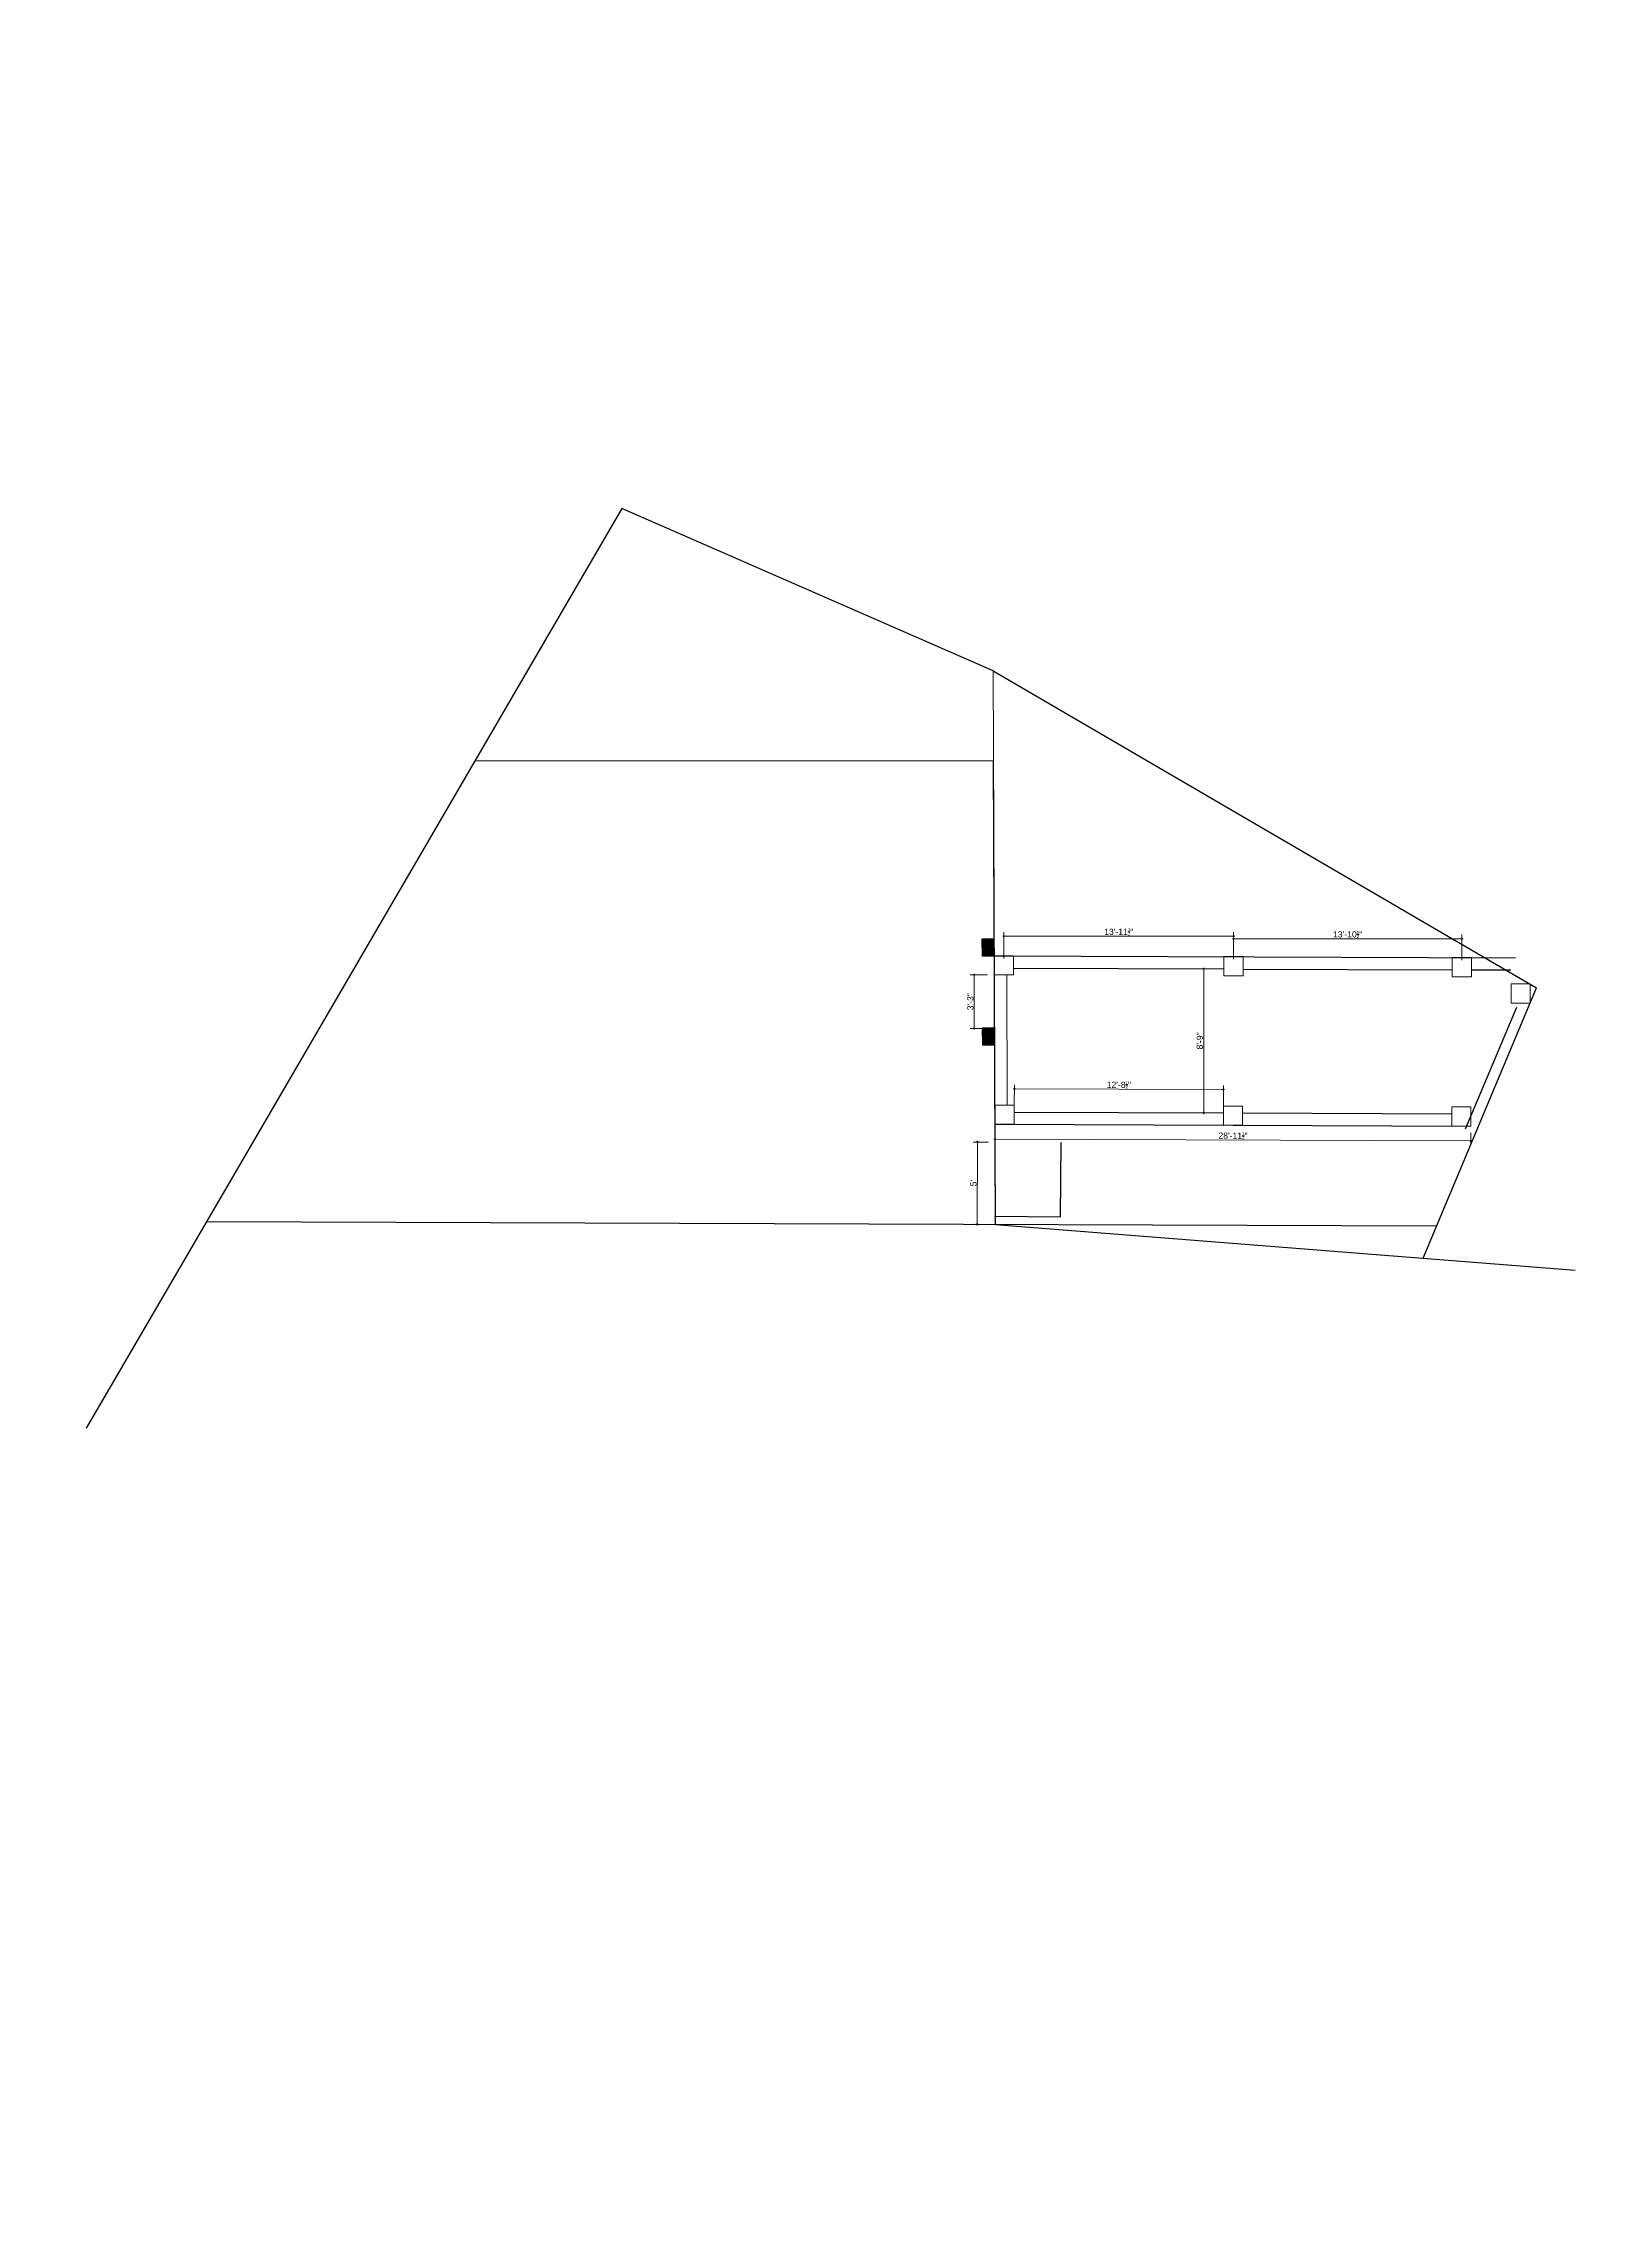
# Model space of a CAD drawing. Header units: inches. Extents: x 6873 to 34015, y -4436 to 8204.
# Drawn here: x 13137 to 14278, y -2216 to -624 of the extents above; entities that cross this region are included whole.
import ezdxf

# ---------------------------------------------------------------- set-up
doc = ezdxf.new("R2010")
doc.units = ezdxf.units.IN
doc.header["$LTSCALE"] = 5
doc.header["$MEASUREMENT"] = 0
doc.layers.add('A-WALL', color=7, linetype='Continuous', lineweight=9)
doc.layers.add('Dimension', color=7, linetype='Continuous', lineweight=18)
doc.layers.add('dim line', color=7, linetype='Continuous', lineweight=15, true_color=0xfab2b2)
doc.layers.add('WALL', color=7, linetype='Continuous')
doc.styles.add('ordinary', font='times.ttf')
doc.styles.get("Standard").update_dxf_attribs({"font": 'arial.ttf'})
doc.dimstyles.new('Copy of 96', dxfattribs={"dimtxt": 7, "dimasz": 4, "dimexe": 0.5, "dimexo": 0.5, "dimgap": 3, "dimtad": 1, "dimdec": 1, "dimzin": 11, "dimdsep": 46, "dimlunit": 4, "dimtxsty": 'ordinary', "dimblk": 'OBLIQUE', "dimcen": 0.09, "dimse1": 1, "dimse2": 1, "dimclrt": 6, "dimazin": 0, "dimtfac": 1, "dimtdec": 1, "dimtix": 1, "dimtmove": 2, "dimatfit": 3, "dimldrblk": 'leader', "dimfxl": 0.5, "dimfxlon": 1, "dimtolj": 1, "dimtzin": 0, "dimarcsym": 0})
doc.dimstyles.new('Standard$0', dxfattribs={"dimtxt": 6, "dimasz": 4, "dimexe": 3, "dimexo": 6, "dimgap": 3, "dimtad": 1, "dimdec": 1, "dimzin": 0, "dimdsep": 46, "dimlunit": 4, "dimtxsty": 'Standard', "dimcen": 0.09, "dimclrd": 6, "dimclre": 6, "dimclrt": 7, "dimadec": 0, "dimazin": 0, "dimtfac": 1, "dimtdec": 1, "dimtix": 1, "dimtofl": 0, "dimtmove": 1, "dimatfit": 3, "dimfxl": 1, "dimtolj": 1, "dimtzin": 0, "dimlwd": 18, "dimlwe": 18, "dimarcsym": 0})

# ---------------------------------------------------------------- blocks, each defined once
blk = doc.blocks.new('oblique')
at = {"color": 0, "lineweight": -2}
blk.add_line((0.25, 0.25), (-0.25, -0.25), dxfattribs=at)
at = {"layer": 'dim line', "lineweight": 9}
for p, q in [((-0.4375, 0), (0.4375, 0)), ((0, 0.4375), (0, -0.4375))]:
    blk.add_line(p, q, dxfattribs=at)
blk = doc.blocks.new('*D363')
at = {"layer": 'A-WALL', "color": 47, "lineweight": 0, "ltscale": 5, "transparency": 16777216}
for p, q in [((13827.1, -1425.8), (13816.1, -1425.7)), ((13826.9, -1485.8), (13815.9, -1485.7))]:
    blk.add_line(p, q, dxfattribs=at)
at = {"layer": 'A-WALL', "color": 33, "lineweight": 0, "ltscale": 5, "transparency": 16777216}
blk.add_line((13819.1, -1425.7), (13818.9, -1485.7), dxfattribs=at)
at = {"layer": 'Defpoints', "color": 0, "ltscale": 5, "transparency": 16777216}
for p in [(13832.1, -1425.8), (13818.9, -1485.7), (13831.9, -1485.8)]:
    blk.add_point(p, dxfattribs=at)
at = {"layer": 'A-WALL', "color": 33, "lineweight": 0, "ltscale": 5, "transparency": 16777216, "xscale": 2, "yscale": 2, "zscale": 2}
for p, rotation in [((13819.1, -1425.7), 89.78749207140656), ((13818.9, -1485.7), 269.7874920714066)]:
    blk.add_blockref('oblique', p, dxfattribs=dict(at, rotation=rotation))
at = {"layer": 'A-WALL', "color": 7, "ltscale": 5, "transparency": 16777216, "insert": (13816.2, -1455.7), "char_height": 4.5, "attachment_point": 5, "rotation": 89.7875}
blk.add_mtext("\\A1;5'", dxfattribs=at)
blk = doc.blocks.new('_OBLIQUE')
at = {"color": 0, "linetype": 'ByBlock'}
blk.add_line((-0.5, -0.5), (0.5, 0.5), dxfattribs=at)
blk = doc.blocks.new('C1a')
at = {"color": 1, "ltscale": 5}
for p, q in [((18657.7, 4625.8), (18648.7, 4625.8)), ((18648.7, 4625.8), (18648.8, 4613.8)), ((18657.8, 4613.8), (18657.7, 4625.8)), ((18648.8, 4613.8), (18657.8, 4613.8))]:
    blk.add_line(p, q, dxfattribs=at)
blk = doc.blocks.new('*D378')
at = {"layer": 'A-WALL', "color": 0, "lineweight": -2, "ltscale": 50, "transparency": 16777216}
blk.add_line((15301.2, -1277.8), (15301.2, -3142.5), dxfattribs=at)
at = {"layer": 'Defpoints', "color": 0, "ltscale": 50, "transparency": 16777216}
for p in [(13831.4, -1277.8), (15228.5, -3142.5), (15301.2, -3142.5)]:
    blk.add_point(p, dxfattribs=at)
at = {"layer": 'A-WALL', "color": 0, "lineweight": -2, "ltscale": 50, "transparency": 16777216, "xscale": 4, "yscale": 4, "zscale": 4}
for p, rotation in [((15301.2, -1277.8), 90), ((15301.2, -3142.5), 270)]:
    blk.add_blockref('oblique', p, dxfattribs=dict(at, rotation=rotation))
at = {"layer": 'A-WALL', "color": 6, "ltscale": 50, "transparency": 16777216, "insert": (15294.6, -2210.2), "char_height": 7, "attachment_point": 5, "rotation": 90, "style": 'ordinary'}
blk.add_mtext('\\A1;155\'-5"', dxfattribs=at)
blk = doc.blocks.new('leader')
at = {"layer": 'Dimension'}
for p, q in [((0, -4.33), (0, 4.33)), ((-4.42, 0), (4.42, 0))]:
    blk.add_line(p, q, dxfattribs=at)
blk = doc.blocks.new('*D379')
at = {"layer": 'A-WALL', "color": 0, "lineweight": -2, "ltscale": 50, "transparency": 16777216}
blk.add_line((15289.8, -1354.8), (15289.8, -1469.8), dxfattribs=at)
at = {"layer": 'Defpoints', "color": 0, "ltscale": 50, "transparency": 16777216}
for p in [(13831.8, -1354.8), (15218.2, -1469.8), (15289.8, -1469.8)]:
    blk.add_point(p, dxfattribs=at)
at = {"layer": 'A-WALL', "color": 0, "lineweight": -2, "ltscale": 50, "transparency": 16777216, "xscale": 4, "yscale": 4, "zscale": 4}
for p, rotation in [((15289.8, -1354.8), 90), ((15289.8, -1469.8), 270)]:
    blk.add_blockref('oblique', p, dxfattribs=dict(at, rotation=rotation))
at = {"layer": 'A-WALL', "color": 6, "ltscale": 50, "transparency": 16777216, "insert": (15283.2, -1412.3), "char_height": 7, "attachment_point": 5, "rotation": 90, "style": 'ordinary'}
blk.add_mtext('\\A1;9\'-7"', dxfattribs=at)
blk = doc.blocks.new('*D381')
at = {"layer": 'A-WALL', "color": 0, "lineweight": -2, "ltscale": 50, "transparency": 16777216}
blk.add_line((15312.1, -1348.8), (15312.1, -1475.8), dxfattribs=at)
at = {"layer": 'Defpoints', "color": 0, "ltscale": 50, "transparency": 16777216}
for p in [(13831.8, -1348.8), (15218.2, -1475.8), (15312.1, -1475.8)]:
    blk.add_point(p, dxfattribs=at)
at = {"layer": 'A-WALL', "color": 0, "lineweight": -2, "ltscale": 50, "transparency": 16777216, "xscale": 4, "yscale": 4, "zscale": 4}
for p, rotation in [((15312.1, -1348.8), 90), ((15312.1, -1475.8), 270)]:
    blk.add_blockref('oblique', p, dxfattribs=dict(at, rotation=rotation))
at = {"layer": 'A-WALL', "color": 6, "ltscale": 50, "transparency": 16777216, "insert": (15305.5, -1412.3), "char_height": 7, "attachment_point": 5, "rotation": 90, "style": 'ordinary'}
blk.add_mtext('\\A1;10\'-7"', dxfattribs=at)
blk = doc.blocks.new('*D404')
at = {"layer": 'A-WALL', "color": 47, "lineweight": 0, "ltscale": 5, "transparency": 16777216}
for p, q in [((13826.5, -1303.8), (13813.8, -1303.8)), ((13826.7, -1342.8), (13813.8, -1342.8))]:
    blk.add_line(p, q, dxfattribs=at)
at = {"layer": 'A-WALL', "color": 33, "lineweight": 0, "ltscale": 5, "transparency": 16777216}
blk.add_line((13816.8, -1303.8), (13816.8, -1342.8), dxfattribs=at)
at = {"layer": 'Defpoints', "color": 0, "ltscale": 5, "transparency": 16777216}
for p in [(13831.5, -1303.8), (13816.8, -1342.8), (13831.7, -1342.8)]:
    blk.add_point(p, dxfattribs=at)
at = {"layer": 'A-WALL', "color": 33, "lineweight": 0, "ltscale": 5, "transparency": 16777216, "xscale": 2, "yscale": 2, "zscale": 2}
for p, rotation in [((13816.8, -1303.8), 90), ((13816.8, -1342.8), 270)]:
    blk.add_blockref('oblique', p, dxfattribs=dict(at, rotation=rotation))
at = {"layer": 'A-WALL', "color": 7, "ltscale": 5, "transparency": 16777216, "insert": (13814, -1323.3), "char_height": 4.5, "attachment_point": 5, "rotation": 90}
blk.add_mtext('\\A1;3\'-3"', dxfattribs=at)
blk = doc.blocks.new('*D406')
at = {"layer": 'A-WALL', "color": 47, "lineweight": 0, "ltscale": 5, "transparency": 16777216}
for p, q in [((13994.1, -1299.4), (13981.3, -1299.4)), ((13993.7, -1404.4), (13981.3, -1404.4))]:
    blk.add_line(p, q, dxfattribs=at)
at = {"layer": 'A-WALL', "color": 33, "lineweight": 0, "ltscale": 5, "transparency": 16777216}
blk.add_line((13984.3, -1299.4), (13984.3, -1404.4), dxfattribs=at)
at = {"layer": 'Defpoints', "color": 0, "ltscale": 5, "transparency": 16777216}
for p in [(13999.1, -1299.4), (13984.3, -1404.4), (13998.7, -1404.4)]:
    blk.add_point(p, dxfattribs=at)
at = {"layer": 'A-WALL', "color": 33, "lineweight": 0, "ltscale": 5, "transparency": 16777216, "xscale": 2, "yscale": 2, "zscale": 2}
for p, rotation in [((13984.3, -1299.4), 90), ((13984.3, -1404.4), 270)]:
    blk.add_blockref('oblique', p, dxfattribs=dict(at, rotation=rotation))
at = {"layer": 'A-WALL', "color": 7, "ltscale": 5, "transparency": 16777216, "insert": (13981.5, -1351.9), "char_height": 4.5, "attachment_point": 5, "rotation": 90}
blk.add_mtext('\\A1;8\'-9"', dxfattribs=at)
blk = doc.blocks.new('*D407')
at = {"layer": 'A-WALL', "color": 47, "lineweight": 0, "ltscale": 5, "transparency": 16777216}
for p, q in [((13846, -1398.8), (13846.1, -1383.9)), ((13998.7, -1399.4), (13998.8, -1384.4))]:
    blk.add_line(p, q, dxfattribs=at)
at = {"layer": 'A-WALL', "color": 33, "lineweight": 0, "ltscale": 5, "transparency": 16777216}
blk.add_line((13846.1, -1386.9), (13998.7, -1387.4), dxfattribs=at)
at = {"layer": 'Defpoints', "color": 0, "ltscale": 5, "transparency": 16777216}
for p in [(13998.7, -1387.4), (13846, -1403.8), (13998.7, -1404.4)]:
    blk.add_point(p, dxfattribs=at)
at = {"layer": 'A-WALL', "color": 33, "lineweight": 0, "ltscale": 5, "transparency": 16777216, "xscale": 2, "yscale": 2, "zscale": 2}
for p, rotation in [((13846.1, -1386.9), 179.7874920714082), ((13998.7, -1387.4), 359.7874920714081)]:
    blk.add_blockref('oblique', p, dxfattribs=dict(at, rotation=rotation))
at = {"layer": 'A-WALL', "color": 7, "ltscale": 5, "transparency": 16777216, "insert": (13922.4, -1384), "char_height": 4.5, "attachment_point": 5, "rotation": 359.7875}
blk.add_mtext('\\A1;12\'-8{\\H0.5x;\\S1/2;}"', dxfattribs=at)
blk = doc.blocks.new('*D408')
at = {"layer": 'A-WALL', "color": 47, "lineweight": 0, "ltscale": 5, "transparency": 16777216}
for p, q in [((13832, -1417.8), (13832, -1426.6)), ((14179.3, -1419.1), (14179.3, -1427.9))]:
    blk.add_line(p, q, dxfattribs=at)
at = {"layer": 'A-WALL', "color": 33, "lineweight": 0, "ltscale": 5, "transparency": 16777216}
blk.add_line((13832, -1423.6), (14179.3, -1424.9), dxfattribs=at)
at = {"layer": 'Defpoints', "color": 0, "ltscale": 5, "transparency": 16777216}
for p in [(13832, -1412.8), (14179.4, -1414.1), (14179.3, -1424.9)]:
    blk.add_point(p, dxfattribs=at)
at = {"layer": 'A-WALL', "color": 33, "lineweight": 0, "ltscale": 5, "transparency": 16777216, "xscale": 2, "yscale": 2, "zscale": 2}
for p, rotation in [((13832, -1423.6), 179.7874920763783), ((14179.3, -1424.9), 359.7874920763783)]:
    blk.add_blockref('oblique', p, dxfattribs=dict(at, rotation=rotation))
at = {"layer": 'A-WALL', "color": 7, "ltscale": 5, "transparency": 16777216, "insert": (14005.7, -1421.1), "char_height": 4.5, "attachment_point": 5, "rotation": 359.7875}
blk.add_mtext('\\A1;28\'-11{\\H0.5x;\\S1/2;}"', dxfattribs=at)
blk = doc.blocks.new('*D409')
at = {"layer": 'A-WALL', "color": 47, "lineweight": 0, "ltscale": 5, "transparency": 16777216}
for p, q in [((13838.5, -1291.8), (13838.5, -1272.5)), ((14006.1, -1292.4), (14006.1, -1272.5))]:
    blk.add_line(p, q, dxfattribs=at)
at = {"layer": 'A-WALL', "color": 33, "lineweight": 0, "ltscale": 5, "transparency": 16777216}
blk.add_line((13838.5, -1275.5), (14006.1, -1275.5), dxfattribs=at)
at = {"layer": 'Defpoints', "color": 0, "ltscale": 5, "transparency": 16777216}
for p in [(14006.1, -1275.5), (13838.5, -1296.8), (14006.1, -1297.4)]:
    blk.add_point(p, dxfattribs=at)
at = {"layer": 'A-WALL', "color": 33, "lineweight": 0, "ltscale": 5, "transparency": 16777216, "xscale": 2, "yscale": 2, "zscale": 2, "rotation": 180}
blk.add_blockref('oblique', (13838.5, -1275.5), dxfattribs=at)
at = {"layer": 'A-WALL', "color": 33, "lineweight": 0, "ltscale": 5, "transparency": 16777216, "xscale": 2, "yscale": 2, "zscale": 2}
blk.add_blockref('oblique', (14006.1, -1275.5), dxfattribs=at)
at = {"layer": 'A-WALL', "color": 7, "ltscale": 5, "transparency": 16777216, "insert": (13922.3, -1272.3), "char_height": 4.5, "attachment_point": 5}
blk.add_mtext('\\A1;13\'-11{\\H0.5x;\\S1/2;}"', dxfattribs=at)
blk = doc.blocks.new('*D410')
at = {"layer": 'A-WALL', "color": 47, "lineweight": 0, "ltscale": 5, "transparency": 16777216}
for p, q in [((14006.1, -1292.4), (14006.1, -1274.4)), ((14172.8, -1293.1), (14172.8, -1274.4))]:
    blk.add_line(p, q, dxfattribs=at)
at = {"layer": 'A-WALL', "color": 33, "lineweight": 0, "ltscale": 5, "transparency": 16777216}
blk.add_line((14006.1, -1277.4), (14172.8, -1277.4), dxfattribs=at)
at = {"layer": 'Defpoints', "color": 0, "ltscale": 5, "transparency": 16777216}
for p in [(14172.8, -1277.4), (14006.1, -1297.4), (14172.8, -1298.1)]:
    blk.add_point(p, dxfattribs=at)
at = {"layer": 'A-WALL', "color": 33, "lineweight": 0, "ltscale": 5, "transparency": 16777216, "xscale": 2, "yscale": 2, "zscale": 2, "rotation": 180}
blk.add_blockref('oblique', (14006.1, -1277.4), dxfattribs=at)
at = {"layer": 'A-WALL', "color": 33, "lineweight": 0, "ltscale": 5, "transparency": 16777216, "xscale": 2, "yscale": 2, "zscale": 2}
blk.add_blockref('oblique', (14172.8, -1277.4), dxfattribs=at)
at = {"layer": 'A-WALL', "color": 7, "ltscale": 5, "transparency": 16777216, "insert": (14089.4, -1274.2), "char_height": 4.5, "attachment_point": 5}
blk.add_mtext('\\A1;13\'-10{\\H0.5x;\\S1/2;}"', dxfattribs=at)

msp = doc.modelspace()

# ---------------------------------------------------------------- hatches: boundary and pattern name
at = {"layer": 'WALL', "linetype": 'ByBlock', "ltscale": 5, "true_color": 0xf8991e}
h = msp.add_hatch(color=30, dxfattribs=at)
h.dxf.hatch_style = 1
h.paths.add_polyline_path([(13831.49, -1289.79), (13826.96, -1283.79), (13822.49, -1289.78)])
h.paths.add_polyline_path([(13831.49, -1289.79), (13831.43, -1277.79), (13826.96, -1283.79)])
h.paths.add_polyline_path([(13831.43, -1277.79), (13822.43, -1277.78), (13826.96, -1283.79)])
h.paths.add_polyline_path([(13826.96, -1283.79), (13822.43, -1277.78), (13822.49, -1289.78)])
h = msp.add_hatch(color=30, dxfattribs=at)
h.dxf.hatch_style = 1
h.paths.add_polyline_path([(13831.8, -1354.79), (13827.27, -1348.79), (13822.8, -1354.78)])
h.paths.add_polyline_path([(13831.8, -1354.79), (13831.74, -1342.79), (13827.27, -1348.79)])
h.paths.add_polyline_path([(13831.74, -1342.79), (13822.74, -1342.78), (13827.27, -1348.79)])
h.paths.add_polyline_path([(13827.27, -1348.79), (13822.74, -1342.78), (13822.8, -1354.78)])

# ---------------------------------------------------------------- linework, layer by layer
at = {"color": 1, "ltscale": 5}
for p, q in [((13831.49, -1289.79), (13822.43, -1277.78)), ((13822.49, -1289.78), (13831.43, -1277.79)), ((13831.8, -1354.79), (13822.74, -1342.78)), ((13831.74, -1342.79), (13822.8, -1354.78))]:
    msp.add_line(p, q, dxfattribs=at)
at = {"layer": 'A-WALL', "ltscale": 5}
for p, q in [((13832.43, -1485.79), (13830.5, -1081.8)), ((13840.94, -1398.8), (13840.49, -1303.8))]:
    msp.add_line(p, q, dxfattribs=at)
for points in [[(13831.49, -1289.79), (13845.49, -1289.79), (13845.49, -1303.79), (13831.49, -1303.79)], [(13999.09, -1290.44), (14013.09, -1290.44), (14013.09, -1304.44), (13999.09, -1304.44)], [(14165.76, -1291.08), (14179.76, -1291.08), (14179.76, -1305.08), (14165.76, -1305.08)], [(14208.66, -1310.37), (14222.66, -1310.37), (14222.66, -1324.37), (14208.66, -1324.37)], [(13832.01, -1398.8), (13846.01, -1398.8), (13846.01, -1412.8), (13832.01, -1412.8)], [(13998.68, -1399.44), (14012.68, -1399.44), (14012.68, -1413.44), (13998.68, -1413.44)], [(14165.36, -1400.08), (14179.36, -1400.08), (14179.36, -1414.08), (14165.36, -1414.08)]]:
    msp.add_lwpolyline(points, close=True, dxfattribs=at)
msp.add_circle((15105.47, 278.39), 4288.21, dxfattribs=at)
at = {"layer": 'WALL', "ltscale": 5}
for p, q in [((13559.57, -963.55), (13276.2, -1449.73)), ((13830.5, -1081.8), (13559.57, -963.55)), ((13830.5, -1081.8), (14227.39, -1313.12)), ((13830.81, -1147.8), (13452.31, -1147.57)), ((13832.43, -1485.79), (13830.81, -1147.8)), ((13831.42, -1289.79), (14211.95, -1291.2)), ((13845.49, -1298.84), (13999.09, -1299.41)), ((14013.09, -1299.47), (14165.76, -1300.03)), ((14179.76, -1300.08), (14208.53, -1300.19)), ((14144.46, -1510.4), (14227.39, -1313.12)), ((14175.55, -1416.09), (14212.85, -1327.38)), ((13831.28, -1376.82), (13831.84, -1376.83)), ((13832.01, -1412.8), (14179.36, -1414.08)), ((13846.01, -1403.85), (13998.68, -1404.41)), ((14012.68, -1404.47), (14165.36, -1405.03)), ((13879.71, -1480.37), (13880.33, -1425.97)), ((13276.2, -1449.73), (13168.45, -1634.61)), ((13831.63, -1479.83), (13879.71, -1480.37)), ((13256.43, -1483.66), (14154.3, -1486.99)), ((13832.43, -1485.79), (14255.49, -1519.16))]:
    msp.add_line(p, q, dxfattribs=at)
at = {"layer": 'WALL', "color": 2, "linetype": 'ByBlock', "ltscale": 5}
for points in [[(13822.43, -1277.78), (13822.49, -1289.78), (13831.49, -1289.79), (13831.43, -1277.79)], [(13822.74, -1342.78), (13822.8, -1354.78), (13831.8, -1354.79), (13831.74, -1342.79)]]:
    msp.add_lwpolyline(points, close=True, dxfattribs=at)

# ---------------------------------------------------------------- block references
at = {"layer": 'WALL', "color": 2, "linetype": 'ByBlock', "ltscale": 5, "rotation": 359.9208584978857}
for p in [(-4832.68, -5877.77), (-4832.37, -5942.78)]:
    msp.add_blockref('C1a', p, dxfattribs=at)

# ---------------------------------------------------------------- dimensions: what is measured, and where the dimension line sits
at = {"layer": 'A-WALL', "ltscale": 5}
for base, p1, p2, picture, middle in [((14006.09, -1275.49), (13838.49, -1296.79), (14006.09, -1297.44), '*D409', (13922.29, -1272.32)), ((14172.76, -1277.38), (14006.09, -1297.44), (14172.76, -1298.08), '*D410', (14089.42, -1274.21))]:
    dim = msp.add_linear_dim(base=base, p1=p1, p2=p2, dimstyle='Standard$0', override={"dimtxt": 4.5, "dimasz": 2, "dimexo": 5, "dimgap": 0.5, "dimzin": 12, "dimpost": '\\X', "dimblk": 'oblique', "dimcen": 3, "dimclrd": 33, "dimclre": 47, "dimtfac": 0.5, "dimfxl": 3, "dimlwd": 0, "dimlwe": 0}, dxfattribs=at)
    dim.commit()
    dim.dimension.update_dxf_attribs({"geometry": picture, "text_midpoint": middle})
at = {"layer": 'A-WALL', "ltscale": 50}
for base, p1, p2, picture, middle in [((15301.19, -3142.55), (13831.43, -1277.79), (15228.46, -3142.55), '*D378', (15294.63, -2210.17)), ((15312.08, -1475.79), (13831.77, -1348.79), (15218.21, -1475.79), '*D381', (15305.5, -1412.29)), ((15289.77, -1469.79), (13831.8, -1354.79), (15218.17, -1469.79), '*D379', (15283.2, -1412.29))]:
    dim = msp.add_linear_dim(base=base, p1=p1, p2=p2, angle=90, dimstyle='Copy of 96', override={"dimdec": 0, "dimblk": 'oblique', "dimtdec": 0, "dimarcsym": 1}, dxfattribs=at)
    dim.commit()
    dim.dimension.update_dxf_attribs({"geometry": picture, "text_midpoint": middle})
at = {"layer": 'A-WALL', "ltscale": 5}
for base, p1, p2, picture, middle in [((13816.84, -1342.79), (13831.49, -1303.79), (13831.74, -1342.79), '*D404', (13814.04, -1323.29)), ((13984.27, -1404.41), (13999.09, -1299.41), (13998.7, -1404.41), '*D406', (13981.48, -1351.91))]:
    dim = msp.add_linear_dim(base=base, p1=p1, p2=p2, angle=90, dimstyle='Standard$0', override={"dimtxt": 4.5, "dimasz": 2, "dimexo": 5, "dimgap": 0.5, "dimzin": 12, "dimpost": '\\X', "dimblk": 'oblique', "dimcen": 3, "dimclrd": 33, "dimclre": 47, "dimtfac": 0.5, "dimfxl": 3, "dimlwd": 0, "dimlwe": 0}, dxfattribs=at)
    dim.commit()
    dim.dimension.update_dxf_attribs({"geometry": picture, "text_midpoint": middle})
for p1, p2, distance, picture, middle in [((13846.01, -1403.85), (13998.68, -1404.41), 16.97, '*D407', (13922.42, -1383.99)), ((13832.0111, -1412.7953), (14179.3564, -1414.0836), -10.8416, '*D408', (14005.6553, -1421.1084)), ((13832.14, -1425.79), (13831.92, -1485.79), -13.03, '*D363', (13816.21, -1455.73))]:
    dim = msp.add_aligned_dim(p1=p1, p2=p2, distance=distance, dimstyle='Standard$0', override={"dimtxt": 4.5, "dimasz": 2, "dimexo": 5, "dimgap": 0.5, "dimzin": 12, "dimpost": '\\X', "dimblk": 'oblique', "dimcen": 3, "dimclrd": 33, "dimclre": 47, "dimtfac": 0.5, "dimfxl": 3, "dimlwd": 0, "dimlwe": 0}, dxfattribs=at)
    dim.commit()
    dim.dimension.update_dxf_attribs({"geometry": picture, "text_midpoint": middle})

doc.saveas('drawing.dxf')
